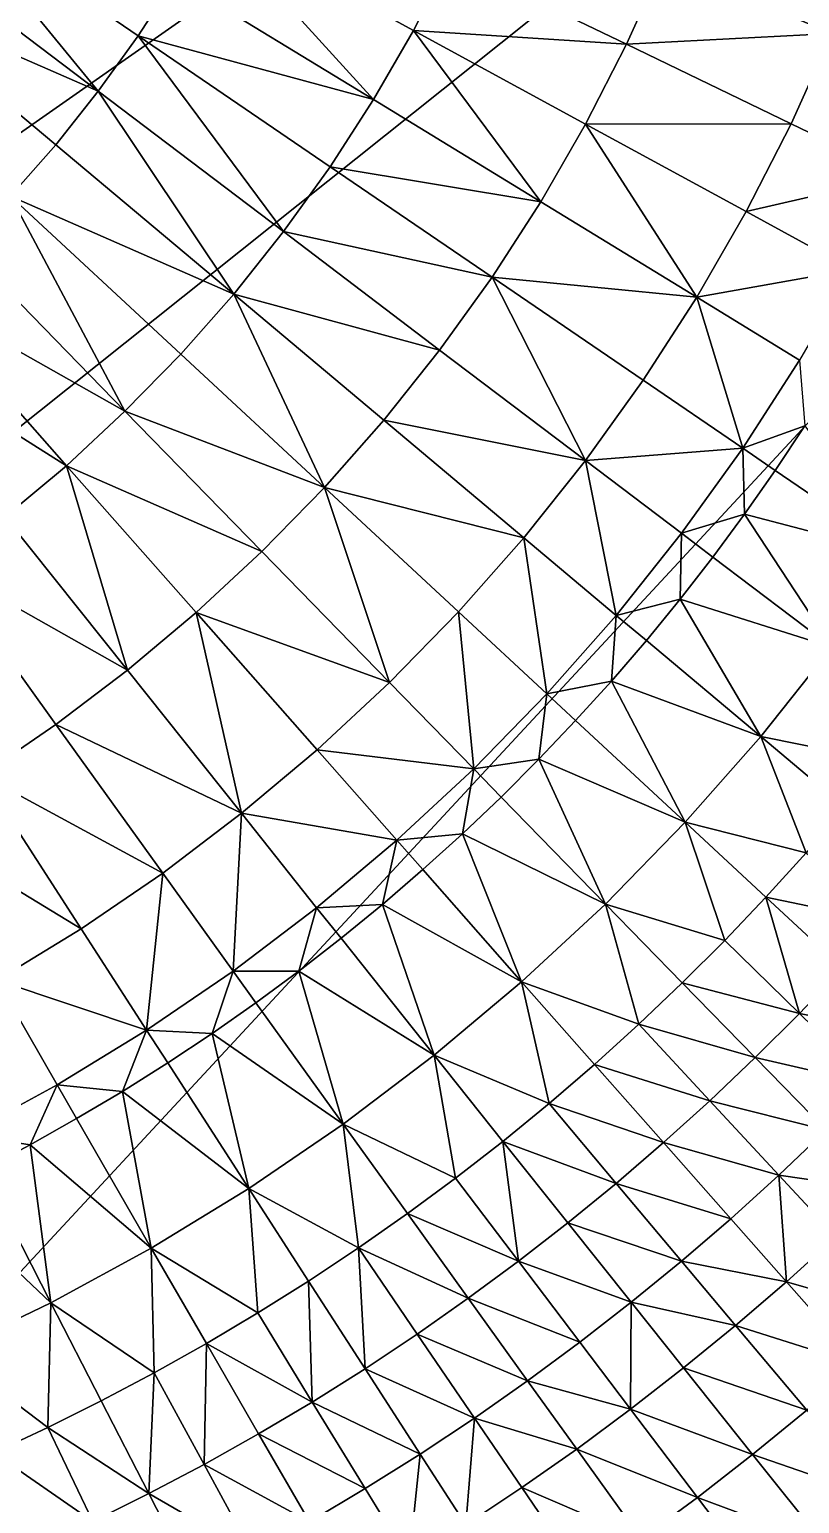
# Model space of a CAD drawing. Header units: millimetres. Extents: x -3250 to 8000, y -3250 to 3250.
# Drawn here: x 789 to 1382, y -1725 to -590 of the extents above; entities that cross this region are included whole.
import ezdxf

# ---------------------------------------------------------------- set-up
doc = ezdxf.new("R2010")
doc.units = ezdxf.units.MM
doc.header["$MEASUREMENT"] = 0
doc.layers.add('MESH_3D', color=2, linetype='CONTINUOUS')

msp = doc.modelspace()

# ---------------------------------------------------------------- linework, layer by layer
at = {"layer": 'MESH_3D'}
for points in [[(2150.5, 2436.8, 32500), (-3128.5, 880.2, 32500), (-2326.6, -2269.3, 32500)], [(2150.5, 2436.8, 32500), (-2326.6, -2269.3, 32500), (3105.6, 958, 32500)], [(3105.6, 958, 32500), (-2326.6, -2269.3, 32500), (-1962.4, -2590.7, 32500)], [(3105.6, 958, 32500), (-1962.4, -2590.7, 32500), (-1625, -2814.6, 32500)], [(3105.6, 958, 32500), (-1625, -2814.6, 32500), (-723.2, -3168.5, 32500)], [(3105.6, 958, 32500), (-723.2, -3168.5, 32500), (1410.1, -2928.1, 32500)], [(841.7, -637.5, -1133), (697.5, -528.3, -1170.9), (722.9, -492.9, -1170.9)], [(872.4, -594.8, -1133), (841.7, -637.5, -1133), (722.9, -492.9, -1170.9)], [(901, -550.6, -1133), (872.4, -594.8, -1133), (722.9, -492.9, -1170.9)], [(1053.7, -643.9, -1086.9), (901, -550.6, -1133), (927.3, -505, -1133)], [(1084.5, -590.6, -1086.9), (1053.7, -643.9, -1086.9), (927.3, -505, -1133)], [(1112.6, -535.8, -1086.9), (1084.5, -590.6, -1086.9), (927.3, -505, -1133)], [(1434.7, -522.2, -989.8), (1406.9, -593.1, -989.8), (1277.1, -538.3, -1040.3)], [(841.7, -637.5, -1133), (670.3, -562.4, -1170.9), (697.5, -528.3, -1170.9)], [(1248.6, -601.3, -1040.3), (1084.5, -590.6, -1086.9), (1112.6, -535.8, -1086.9)], [(1277.1, -538.3, -1040.3), (1248.6, -601.3, -1040.3), (1112.6, -535.8, -1086.9)], [(1406.9, -593.1, -989.8), (1248.6, -601.3, -1040.3), (1277.1, -538.3, -1040.3)], [(1053.7, -643.9, -1086.9), (872.4, -594.8, -1133), (901, -550.6, -1133)], [(808.9, -678.7, -1133), (774, -718.2, -1133), (670.3, -562.4, -1170.9)], [(841.7, -637.5, -1133), (808.9, -678.7, -1133), (670.3, -562.4, -1170.9)], [(984.3, -745.6, -1086.9), (841.7, -637.5, -1133), (872.4, -594.8, -1133)], [(1020.3, -695.6, -1086.9), (984.3, -745.6, -1086.9), (872.4, -594.8, -1133)], [(1053.7, -643.9, -1086.9), (1020.3, -695.6, -1086.9), (872.4, -594.8, -1133)], [(1182.6, -722.7, -1040.3), (1053.7, -643.9, -1086.9), (1084.5, -590.6, -1086.9)], [(1217.1, -662.8, -1040.3), (1182.6, -722.7, -1040.3), (1084.5, -590.6, -1086.9)], [(1248.6, -601.3, -1040.3), (1217.1, -662.8, -1040.3), (1084.5, -590.6, -1086.9)], [(1375.6, -662.5, -989.8), (1217.1, -662.8, -1040.3), (1248.6, -601.3, -1040.3)], [(1406.9, -593.1, -989.8), (1375.6, -662.5, -989.8), (1248.6, -601.3, -1040.3)], [(1459.4, -702.8, -952.1), (1375.6, -662.5, -989.8), (1406.9, -593.1, -989.8)], [(946, -793.8, -1086.9), (808.9, -678.7, -1133), (841.7, -637.5, -1133)], [(984.3, -745.6, -1086.9), (946, -793.8, -1086.9), (841.7, -637.5, -1133)], [(1182.6, -722.7, -1040.3), (1020.3, -695.6, -1086.9), (1053.7, -643.9, -1086.9)], [(1302.8, -796.1, -989.8), (1182.6, -722.7, -1040.3), (1217.1, -662.8, -1040.3)], [(1375.6, -662.5, -989.8), (1340.9, -730.2, -989.8), (1217.1, -662.8, -1040.3)], [(1340.9, -730.2, -989.8), (1302.8, -796.1, -989.8), (1217.1, -662.8, -1040.3)], [(1459.4, -702.8, -952.1), (1340.9, -730.2, -989.8), (1375.6, -662.5, -989.8)], [(946, -793.8, -1086.9), (774, -718.2, -1133), (808.9, -678.7, -1133)], [(1145.1, -780.7, -1040.3), (984.3, -745.6, -1086.9), (1020.3, -695.6, -1086.9)], [(1182.6, -722.7, -1040.3), (1145.1, -780.7, -1040.3), (1020.3, -695.6, -1086.9)], [(1459.4, -702.8, -952.1), (1422.5, -774.7, -952.1), (1340.9, -730.2, -989.8)], [(862.2, -884, -1086.9), (737.3, -755.9, -1133), (774, -718.2, -1133)], [(905.2, -839.9, -1086.9), (862.2, -884, -1086.9), (774, -718.2, -1133)], [(946, -793.8, -1086.9), (905.2, -839.9, -1086.9), (774, -718.2, -1133)], [(1302.8, -796.1, -989.8), (1145.1, -780.7, -1040.3), (1182.6, -722.7, -1040.3)], [(1422.5, -774.7, -952.1), (1302.8, -796.1, -989.8), (1340.9, -730.2, -989.8)], [(1104.7, -836.8, -1040.3), (946, -793.8, -1086.9), (984.3, -745.6, -1086.9)], [(1145.1, -780.7, -1040.3), (1104.7, -836.8, -1040.3), (984.3, -745.6, -1086.9)], [(862.2, -884, -1086.9), (698.7, -791.7, -1133), (737.3, -755.9, -1133)], [(1217.1, -921.9, -989.8), (1104.7, -836.8, -1040.3), (1145.1, -780.7, -1040.3)], [(1261.5, -860.1, -989.8), (1217.1, -921.9, -989.8), (1145.1, -780.7, -1040.3)], [(1302.8, -796.1, -989.8), (1261.5, -860.1, -989.8), (1145.1, -780.7, -1040.3)], [(1422.5, -774.7, -952.1), (1382.1, -844.6, -952.1), (1302.8, -796.1, -989.8)], [(817.1, -925.9, -1086.9), (658.3, -825.5, -1133), (698.7, -791.7, -1133)], [(862.2, -884, -1086.9), (817.1, -925.9, -1086.9), (698.7, -791.7, -1133)], [(1015.9, -942.6, -1040.3), (905.2, -839.9, -1086.9), (946, -793.8, -1086.9)], [(1061.7, -890.8, -1040.3), (1015.9, -942.6, -1040.3), (946, -793.8, -1086.9)], [(1104.7, -836.8, -1040.3), (1061.7, -890.8, -1040.3), (946, -793.8, -1086.9)], [(1338.3, -912.5, -952.1), (1261.5, -860.1, -989.8), (1302.8, -796.1, -989.8)], [(1382.1, -844.6, -952.1), (1338.3, -912.5, -952.1), (1302.8, -796.1, -989.8)], [(817.1, -925.9, -1086.9), (769.9, -965.4, -1086.9), (658.3, -825.5, -1133)], [(1015.9, -942.6, -1040.3), (862.2, -884, -1086.9), (905.2, -839.9, -1086.9)], [(1217.1, -921.9, -989.8), (1061.7, -890.8, -1040.3), (1104.7, -836.8, -1040.3)], [(1382.1, -844.6, -952.1), (1386, -895.2, -939.1), (1338.3, -912.5, -952.1)], [(1338.3, -912.5, -952.1), (1217.1, -921.9, -989.8), (1261.5, -860.1, -989.8)], [(967.7, -992.1, -1040.3), (817.1, -925.9, -1086.9), (862.2, -884, -1086.9)], [(1015.9, -942.6, -1040.3), (967.7, -992.1, -1040.3), (862.2, -884, -1086.9)], [(1169.6, -981.4, -989.8), (1015.9, -942.6, -1040.3), (1061.7, -890.8, -1040.3)], [(1217.1, -921.9, -989.8), (1169.6, -981.4, -989.8), (1061.7, -890.8, -1040.3)], [(1338.3, -912.5, -952.1), (1386, -895.2, -939.1), (1363.3, -929.5, -939.1)], [(1458.4, -994.3, -885.2), (1363.3, -929.5, -939.1), (1386, -895.2, -939.1)], [(1338.3, -912.5, -952.1), (1291.2, -978, -952.1), (1217.1, -921.9, -989.8)], [(1338.3, -912.5, -952.1), (1339.7, -963.2, -939.1), (1291.2, -978, -952.1)], [(1338.3, -912.5, -952.1), (1363.3, -929.5, -939.1), (1339.7, -963.2, -939.1)], [(864.1, -1083.5, -1040.3), (769.9, -965.4, -1086.9), (817.1, -925.9, -1086.9)], [(917, -1039.1, -1040.3), (864.1, -1083.5, -1040.3), (817.1, -925.9, -1086.9)], [(967.7, -992.1, -1040.3), (917, -1039.1, -1040.3), (817.1, -925.9, -1086.9)], [(1240.8, -1041.2, -952.1), (1169.6, -981.4, -989.8), (1217.1, -921.9, -989.8)], [(1291.2, -978, -952.1), (1240.8, -1041.2, -952.1), (1217.1, -921.9, -989.8)], [(1458.4, -994.3, -885.2), (1339.7, -963.2, -939.1), (1363.3, -929.5, -939.1)], [(1066.1, -1093, -989.8), (967.7, -992.1, -1040.3), (1015.9, -942.6, -1040.3)], [(1119.2, -1038.5, -989.8), (1066.1, -1093, -989.8), (1015.9, -942.6, -1040.3)], [(1169.6, -981.4, -989.8), (1119.2, -1038.5, -989.8), (1015.9, -942.6, -1040.3)], [(1291.2, -978, -952.1), (1339.7, -963.2, -939.1), (1315.3, -996.3, -939.1)], [(1407, -1065.8, -885.2), (1315.3, -996.3, -939.1), (1339.7, -963.2, -939.1)], [(1458.4, -994.3, -885.2), (1407, -1065.8, -885.2), (1339.7, -963.2, -939.1)], [(864.1, -1083.5, -1040.3), (720.8, -1002.6, -1086.9), (769.9, -965.4, -1086.9)], [(1187.4, -1101.7, -952.1), (1119.2, -1038.5, -989.8), (1169.6, -981.4, -989.8)], [(1240.8, -1041.2, -952.1), (1187.4, -1101.7, -952.1), (1169.6, -981.4, -989.8)], [(1291.2, -978, -952.1), (1290, -1028.8, -939.1), (1240.8, -1041.2, -952.1)], [(1291.2, -978, -952.1), (1315.3, -996.3, -939.1), (1290, -1028.8, -939.1)], [(1066.1, -1093, -989.8), (917, -1039.1, -1040.3), (967.7, -992.1, -1040.3)], [(1407, -1065.8, -885.2), (1290, -1028.8, -939.1), (1315.3, -996.3, -939.1)], [(809, -1125.3, -1040.3), (751.9, -1164.2, -1040.3), (720.8, -1002.6, -1086.9)], [(864.1, -1083.5, -1040.3), (809, -1125.3, -1040.3), (720.8, -1002.6, -1086.9)], [(1240.8, -1041.2, -952.1), (1290, -1028.8, -939.1), (1264, -1060.6, -939.1)], [(1352.1, -1134.6, -885.2), (1264, -1060.6, -939.1), (1290, -1028.8, -939.1)], [(1407, -1065.8, -885.2), (1352.1, -1134.6, -885.2), (1290, -1028.8, -939.1)], [(952, -1193.7, -989.8), (864.1, -1083.5, -1040.3), (917, -1039.1, -1040.3)], [(1010.3, -1144.8, -989.8), (952, -1193.7, -989.8), (917, -1039.1, -1040.3)], [(1066.1, -1093, -989.8), (1010.3, -1144.8, -989.8), (917, -1039.1, -1040.3)], [(1131, -1159.5, -952.1), (1066.1, -1093, -989.8), (1119.2, -1038.5, -989.8)], [(1187.4, -1101.7, -952.1), (1131, -1159.5, -952.1), (1119.2, -1038.5, -989.8)], [(1240.8, -1041.2, -952.1), (1237.1, -1091.8, -939.1), (1187.4, -1101.7, -952.1)], [(1240.8, -1041.2, -952.1), (1264, -1060.6, -939.1), (1237.1, -1091.8, -939.1)], [(1352.1, -1134.6, -885.2), (1237.1, -1091.8, -939.1), (1264, -1060.6, -939.1)], [(1407, -1065.8, -885.2), (1446.4, -1153.5, -840.8), (1352.1, -1134.6, -885.2)], [(952, -1193.7, -989.8), (809, -1125.3, -1040.3), (864.1, -1083.5, -1040.3)], [(1131, -1159.5, -952.1), (1010.3, -1144.8, -989.8), (1066.1, -1093, -989.8)], [(1187.4, -1101.7, -952.1), (1237.1, -1091.8, -939.1), (1209.5, -1122.3, -939.1)], [(1293.9, -1200.6, -885.2), (1209.5, -1122.3, -939.1), (1237.1, -1091.8, -939.1)], [(1352.1, -1134.6, -885.2), (1293.9, -1200.6, -885.2), (1237.1, -1091.8, -939.1)], [(1187.4, -1101.7, -952.1), (1181.2, -1152.1, -939.1), (1131, -1159.5, -952.1)], [(1187.4, -1101.7, -952.1), (1209.5, -1122.3, -939.1), (1181.2, -1152.1, -939.1)], [(1293.9, -1200.6, -885.2), (1181.2, -1152.1, -939.1), (1209.5, -1122.3, -939.1)], [(891.3, -1239.7, -989.8), (751.9, -1164.2, -1040.3), (809, -1125.3, -1040.3)], [(952, -1193.7, -989.8), (891.3, -1239.7, -989.8), (809, -1125.3, -1040.3)], [(1352.1, -1134.6, -885.2), (1387.1, -1224.1, -840.8), (1293.9, -1200.6, -885.2)], [(1352.1, -1134.6, -885.2), (1417.2, -1189.2, -840.8), (1387.1, -1224.1, -840.8)], [(1352.1, -1134.6, -885.2), (1446.4, -1153.5, -840.8), (1417.2, -1189.2, -840.8)], [(1071.8, -1214.5, -952.1), (952, -1193.7, -989.8), (1010.3, -1144.8, -989.8)], [(1131, -1159.5, -952.1), (1071.8, -1214.5, -952.1), (1010.3, -1144.8, -989.8)], [(1131, -1159.5, -952.1), (1181.2, -1152.1, -939.1), (1152.1, -1181.2, -939.1)], [(1232.4, -1263.6, -885.2), (1152.1, -1181.2, -939.1), (1181.2, -1152.1, -939.1)], [(1293.9, -1200.6, -885.2), (1232.4, -1263.6, -885.2), (1181.2, -1152.1, -939.1)], [(828.4, -1282.6, -989.8), (692.9, -1200.2, -1040.3), (751.9, -1164.2, -1040.3)], [(891.3, -1239.7, -989.8), (828.4, -1282.6, -989.8), (751.9, -1164.2, -1040.3)], [(1131, -1159.5, -952.1), (1122.3, -1209.5, -939.1), (1071.8, -1214.5, -952.1)], [(1131, -1159.5, -952.1), (1152.1, -1181.2, -939.1), (1122.3, -1209.5, -939.1)], [(1232.4, -1263.6, -885.2), (1122.3, -1209.5, -939.1), (1152.1, -1181.2, -939.1)], [(828.4, -1282.6, -989.8), (763.4, -1322.3, -989.8), (692.9, -1200.2, -1040.3)], [(945.5, -1315.2, -952.1), (891.3, -1239.7, -989.8), (952, -1193.7, -989.8)], [(1009.9, -1266.4, -952.1), (945.5, -1315.2, -952.1), (952, -1193.7, -989.8)], [(1071.8, -1214.5, -952.1), (1009.9, -1266.4, -952.1), (952, -1193.7, -989.8)], [(1293.9, -1200.6, -885.2), (1324.4, -1291.7, -840.8), (1232.4, -1263.6, -885.2)], [(1293.9, -1200.6, -885.2), (1356.1, -1258.3, -840.8), (1324.4, -1291.7, -840.8)], [(1293.9, -1200.6, -885.2), (1387.1, -1224.1, -840.8), (1356.1, -1258.3, -840.8)], [(1071.8, -1214.5, -952.1), (1060.6, -1264, -939.1), (1009.9, -1266.4, -952.1)], [(1071.8, -1214.5, -952.1), (1091.8, -1237.1, -939.1), (1060.6, -1264, -939.1)], [(1071.8, -1214.5, -952.1), (1122.3, -1209.5, -939.1), (1091.8, -1237.1, -939.1)], [(1167.9, -1323.4, -885.2), (1091.8, -1237.1, -939.1), (1122.3, -1209.5, -939.1)], [(1232.4, -1263.6, -885.2), (1167.9, -1323.4, -885.2), (1122.3, -1209.5, -939.1)], [(1447.4, -1277.3, -794.3), (1356.1, -1258.3, -840.8), (1387.1, -1224.1, -840.8)], [(1167.9, -1323.4, -885.2), (1060.6, -1264, -939.1), (1091.8, -1237.1, -939.1)], [(878.8, -1360.7, -952.1), (828.4, -1282.6, -989.8), (891.3, -1239.7, -989.8)], [(945.5, -1315.2, -952.1), (878.8, -1360.7, -952.1), (891.3, -1239.7, -989.8)], [(1381.9, -1347.9, -794.3), (1324.4, -1291.7, -840.8), (1356.1, -1258.3, -840.8)], [(1415.1, -1313, -794.3), (1381.9, -1347.9, -794.3), (1356.1, -1258.3, -840.8)], [(1447.4, -1277.3, -794.3), (1415.1, -1313, -794.3), (1356.1, -1258.3, -840.8)], [(1009.9, -1266.4, -952.1), (996.3, -1315.3, -939.1), (945.5, -1315.2, -952.1)], [(1009.9, -1266.4, -952.1), (1028.8, -1290, -939.1), (996.3, -1315.3, -939.1)], [(1009.9, -1266.4, -952.1), (1060.6, -1264, -939.1), (1028.8, -1290, -939.1)], [(1100.5, -1380, -885.2), (1028.8, -1290, -939.1), (1060.6, -1264, -939.1)], [(1167.9, -1323.4, -885.2), (1100.5, -1380, -885.2), (1060.6, -1264, -939.1)], [(1232.4, -1263.6, -885.2), (1258.3, -1356.1, -840.8), (1167.9, -1323.4, -885.2)], [(1232.4, -1263.6, -885.2), (1291.7, -1324.4, -840.8), (1258.3, -1356.1, -840.8)], [(1232.4, -1263.6, -885.2), (1324.4, -1291.7, -840.8), (1291.7, -1324.4, -840.8)], [(878.8, -1360.7, -952.1), (763.4, -1322.3, -989.8), (828.4, -1282.6, -989.8)], [(1100.5, -1380, -885.2), (996.3, -1315.3, -939.1), (1028.8, -1290, -939.1)], [(1381.9, -1347.9, -794.3), (1291.7, -1324.4, -840.8), (1324.4, -1291.7, -840.8)], [(945.5, -1315.2, -952.1), (929.5, -1363.3, -939.1), (878.8, -1360.7, -952.1)], [(945.5, -1315.2, -952.1), (963.2, -1339.7, -939.1), (929.5, -1363.3, -939.1)], [(945.5, -1315.2, -952.1), (996.3, -1315.3, -939.1), (963.2, -1339.7, -939.1)], [(1030.4, -1433.1, -885.2), (963.2, -1339.7, -939.1), (996.3, -1315.3, -939.1)], [(1100.5, -1380, -885.2), (1030.4, -1433.1, -885.2), (996.3, -1315.3, -939.1)], [(1472.4, -1366.2, -744.3), (1381.9, -1347.9, -794.3), (1415.1, -1313, -794.3)], [(809.9, -1402.8, -952.1), (739, -1441.4, -952.1), (763.4, -1322.3, -989.8)], [(878.8, -1360.7, -952.1), (809.9, -1402.8, -952.1), (763.4, -1322.3, -989.8)], [(1167.9, -1323.4, -885.2), (1189.2, -1417.2, -840.8), (1100.5, -1380, -885.2)], [(1167.9, -1323.4, -885.2), (1224.1, -1387.1, -840.8), (1189.2, -1417.2, -840.8)], [(1167.9, -1323.4, -885.2), (1258.3, -1356.1, -840.8), (1224.1, -1387.1, -840.8)], [(1347.9, -1381.9, -794.3), (1258.3, -1356.1, -840.8), (1291.7, -1324.4, -840.8)], [(1381.9, -1347.9, -794.3), (1347.9, -1381.9, -794.3), (1291.7, -1324.4, -840.8)], [(1030.4, -1433.1, -885.2), (929.5, -1363.3, -939.1), (963.2, -1339.7, -939.1)], [(1437.9, -1402.5, -744.3), (1347.9, -1381.9, -794.3), (1381.9, -1347.9, -794.3)], [(1472.4, -1366.2, -744.3), (1437.9, -1402.5, -744.3), (1381.9, -1347.9, -794.3)], [(878.8, -1360.7, -952.1), (860.4, -1407.9, -939.1), (809.9, -1402.8, -952.1)], [(878.8, -1360.7, -952.1), (895.2, -1386, -939.1), (860.4, -1407.9, -939.1)], [(878.8, -1360.7, -952.1), (929.5, -1363.3, -939.1), (895.2, -1386, -939.1)], [(1313, -1415.1, -794.3), (1224.1, -1387.1, -840.8), (1258.3, -1356.1, -840.8)], [(1347.9, -1381.9, -794.3), (1313, -1415.1, -794.3), (1258.3, -1356.1, -840.8)], [(957.6, -1482.7, -885.2), (895.2, -1386, -939.1), (929.5, -1363.3, -939.1)], [(1030.4, -1433.1, -885.2), (957.6, -1482.7, -885.2), (929.5, -1363.3, -939.1)], [(1100.5, -1380, -885.2), (1117, -1474.7, -840.8), (1030.4, -1433.1, -885.2)], [(1100.5, -1380, -885.2), (1153.5, -1446.4, -840.8), (1117, -1474.7, -840.8)], [(1100.5, -1380, -885.2), (1189.2, -1417.2, -840.8), (1153.5, -1446.4, -840.8)], [(1402.5, -1437.9, -744.3), (1313, -1415.1, -794.3), (1347.9, -1381.9, -794.3)], [(1437.9, -1402.5, -744.3), (1402.5, -1437.9, -744.3), (1347.9, -1381.9, -794.3)], [(957.6, -1482.7, -885.2), (860.4, -1407.9, -939.1), (895.2, -1386, -939.1)], [(1277.3, -1447.4, -794.3), (1189.2, -1417.2, -840.8), (1224.1, -1387.1, -840.8)], [(1313, -1415.1, -794.3), (1277.3, -1447.4, -794.3), (1224.1, -1387.1, -840.8)], [(809.9, -1402.8, -952.1), (789.1, -1449.1, -939.1), (739, -1441.4, -952.1)], [(809.9, -1402.8, -952.1), (825, -1428.9, -939.1), (789.1, -1449.1, -939.1)], [(809.9, -1402.8, -952.1), (860.4, -1407.9, -939.1), (825, -1428.9, -939.1)], [(882.5, -1528.6, -885.2), (825, -1428.9, -939.1), (860.4, -1407.9, -939.1)], [(957.6, -1482.7, -885.2), (882.5, -1528.6, -885.2), (860.4, -1407.9, -939.1)], [(1240.8, -1478.8, -794.3), (1153.5, -1446.4, -840.8), (1189.2, -1417.2, -840.8)], [(1277.3, -1447.4, -794.3), (1240.8, -1478.8, -794.3), (1189.2, -1417.2, -840.8)], [(1366.2, -1472.4, -744.3), (1277.3, -1447.4, -794.3), (1313, -1415.1, -794.3)], [(1402.5, -1437.9, -744.3), (1366.2, -1472.4, -744.3), (1313, -1415.1, -794.3)], [(882.5, -1528.6, -885.2), (789.1, -1449.1, -939.1), (825, -1428.9, -939.1)], [(739, -1441.4, -952.1), (789.1, -1449.1, -939.1), (752.7, -1468.3, -939.1)], [(1030.4, -1433.1, -885.2), (1042.1, -1528.5, -840.8), (957.6, -1482.7, -885.2)], [(1030.4, -1433.1, -885.2), (1079.9, -1502.1, -840.8), (1042.1, -1528.5, -840.8)], [(1030.4, -1433.1, -885.2), (1117, -1474.7, -840.8), (1079.9, -1502.1, -840.8)], [(1447.7, -1484.3, -698.4), (1366.2, -1472.4, -744.3), (1402.5, -1437.9, -744.3)], [(805.2, -1570.7, -885.2), (752.7, -1468.3, -939.1), (789.1, -1449.1, -939.1)], [(882.5, -1528.6, -885.2), (805.2, -1570.7, -885.2), (789.1, -1449.1, -939.1)], [(1165.6, -1538.8, -794.3), (1117, -1474.7, -840.8), (1153.5, -1446.4, -840.8)], [(1203.6, -1509.2, -794.3), (1165.6, -1538.8, -794.3), (1153.5, -1446.4, -840.8)], [(1240.8, -1478.8, -794.3), (1203.6, -1509.2, -794.3), (1153.5, -1446.4, -840.8)], [(1329, -1506, -744.3), (1240.8, -1478.8, -794.3), (1277.3, -1447.4, -794.3)], [(1366.2, -1472.4, -744.3), (1329, -1506, -744.3), (1277.3, -1447.4, -794.3)], [(805.2, -1570.7, -885.2), (715.9, -1486.6, -939.1), (752.7, -1468.3, -939.1)], [(1165.6, -1538.8, -794.3), (1079.9, -1502.1, -840.8), (1117, -1474.7, -840.8)], [(1371.9, -1554.6, -698.4), (1329, -1506, -744.3), (1366.2, -1472.4, -744.3)], [(1410.3, -1519.9, -698.4), (1371.9, -1554.6, -698.4), (1366.2, -1472.4, -744.3)], [(1447.7, -1484.3, -698.4), (1410.3, -1519.9, -698.4), (1366.2, -1472.4, -744.3)], [(805.2, -1570.7, -885.2), (726, -1608.9, -885.2), (715.9, -1486.6, -939.1)], [(957.6, -1482.7, -885.2), (964.7, -1578.6, -840.8), (882.5, -1528.6, -885.2)], [(957.6, -1482.7, -885.2), (1003.7, -1554, -840.8), (964.7, -1578.6, -840.8)], [(957.6, -1482.7, -885.2), (1042.1, -1528.5, -840.8), (1003.7, -1554, -840.8)], [(1291.1, -1538.7, -744.3), (1203.6, -1509.2, -794.3), (1240.8, -1478.8, -794.3)], [(1329, -1506, -744.3), (1291.1, -1538.7, -744.3), (1240.8, -1478.8, -794.3)], [(1126.8, -1567.3, -794.3), (1042.1, -1528.5, -840.8), (1079.9, -1502.1, -840.8)], [(1165.6, -1538.8, -794.3), (1126.8, -1567.3, -794.3), (1079.9, -1502.1, -840.8)], [(1252.3, -1570.4, -744.3), (1165.6, -1538.8, -794.3), (1203.6, -1509.2, -794.3)], [(1291.1, -1538.7, -744.3), (1252.3, -1570.4, -744.3), (1203.6, -1509.2, -794.3)], [(1371.9, -1554.6, -698.4), (1291.1, -1538.7, -744.3), (1329, -1506, -744.3)], [(1468.3, -1582.4, -630.5), (1371.9, -1554.6, -698.4), (1410.3, -1519.9, -698.4)], [(882.5, -1528.6, -885.2), (884.8, -1624.7, -840.8), (805.2, -1570.7, -885.2)], [(882.5, -1528.6, -885.2), (925, -1602.1, -840.8), (884.8, -1624.7, -840.8)], [(882.5, -1528.6, -885.2), (964.7, -1578.6, -840.8), (925, -1602.1, -840.8)], [(1047.3, -1621.6, -794.3), (1003.7, -1554, -840.8), (1042.1, -1528.5, -840.8)], [(1087.4, -1595, -794.3), (1047.3, -1621.6, -794.3), (1042.1, -1528.5, -840.8)], [(1126.8, -1567.3, -794.3), (1087.4, -1595, -794.3), (1042.1, -1528.5, -840.8)], [(1212.8, -1601.1, -744.3), (1126.8, -1567.3, -794.3), (1165.6, -1538.8, -794.3)], [(1252.3, -1570.4, -744.3), (1212.8, -1601.1, -744.3), (1165.6, -1538.8, -794.3)], [(1332.7, -1588.3, -698.4), (1252.3, -1570.4, -744.3), (1291.1, -1538.7, -744.3)], [(1371.9, -1554.6, -698.4), (1332.7, -1588.3, -698.4), (1291.1, -1538.7, -744.3)], [(1006.6, -1647.2, -794.3), (964.7, -1578.6, -840.8), (1003.7, -1554, -840.8)], [(1047.3, -1621.6, -794.3), (1006.6, -1647.2, -794.3), (1003.7, -1554, -840.8)], [(1428.4, -1618.5, -630.5), (1332.7, -1588.3, -698.4), (1371.9, -1554.6, -698.4)], [(1468.3, -1582.4, -630.5), (1428.4, -1618.5, -630.5), (1371.9, -1554.6, -698.4)], [(805.2, -1570.7, -885.2), (802.7, -1666.8, -840.8), (726, -1608.9, -885.2)], [(805.2, -1570.7, -885.2), (844, -1646.3, -840.8), (802.7, -1666.8, -840.8)], [(805.2, -1570.7, -885.2), (884.8, -1624.7, -840.8), (844, -1646.3, -840.8)], [(1172.5, -1630.8, -744.3), (1087.4, -1595, -794.3), (1126.8, -1567.3, -794.3)], [(1212.8, -1601.1, -744.3), (1172.5, -1630.8, -744.3), (1126.8, -1567.3, -794.3)], [(1251.9, -1652.8, -698.4), (1212.8, -1601.1, -744.3), (1252.3, -1570.4, -744.3)], [(1292.7, -1621, -698.4), (1251.9, -1652.8, -698.4), (1252.3, -1570.4, -744.3)], [(1332.7, -1588.3, -698.4), (1292.7, -1621, -698.4), (1252.3, -1570.4, -744.3)], [(1006.6, -1647.2, -794.3), (925, -1602.1, -840.8), (964.7, -1578.6, -840.8)], [(1387.6, -1653.6, -630.5), (1292.7, -1621, -698.4), (1332.7, -1588.3, -698.4)], [(1428.4, -1618.5, -630.5), (1387.6, -1653.6, -630.5), (1332.7, -1588.3, -698.4)], [(1131.5, -1659.6, -744.3), (1047.3, -1621.6, -794.3), (1087.4, -1595, -794.3)], [(1172.5, -1630.8, -744.3), (1131.5, -1659.6, -744.3), (1087.4, -1595, -794.3)], [(726, -1608.9, -885.2), (802.7, -1666.8, -840.8), (760.9, -1686.3, -840.8)], [(923.2, -1695.3, -794.3), (884.8, -1624.7, -840.8), (925, -1602.1, -840.8)], [(965.2, -1671.8, -794.3), (923.2, -1695.3, -794.3), (925, -1602.1, -840.8)], [(1006.6, -1647.2, -794.3), (965.2, -1671.8, -794.3), (925, -1602.1, -840.8)], [(1251.9, -1652.8, -698.4), (1172.5, -1630.8, -744.3), (1212.8, -1601.1, -744.3)], [(1089.7, -1687.3, -744.3), (1006.6, -1647.2, -794.3), (1047.3, -1621.6, -794.3)], [(1131.5, -1659.6, -744.3), (1089.7, -1687.3, -744.3), (1047.3, -1621.6, -794.3)], [(1345.9, -1687.7, -630.5), (1251.9, -1652.8, -698.4), (1292.7, -1621, -698.4)], [(1387.6, -1653.6, -630.5), (1345.9, -1687.7, -630.5), (1292.7, -1621, -698.4)], [(880.7, -1717.8, -794.3), (844, -1646.3, -840.8), (884.8, -1624.7, -840.8)], [(923.2, -1695.3, -794.3), (880.7, -1717.8, -794.3), (884.8, -1624.7, -840.8)], [(1210.3, -1683.5, -698.4), (1131.5, -1659.6, -744.3), (1172.5, -1630.8, -744.3)], [(1251.9, -1652.8, -698.4), (1210.3, -1683.5, -698.4), (1172.5, -1630.8, -744.3)], [(880.7, -1717.8, -794.3), (802.7, -1666.8, -840.8), (844, -1646.3, -840.8)], [(1047.3, -1713.9, -744.3), (965.2, -1671.8, -794.3), (1006.6, -1647.2, -794.3)], [(1089.7, -1687.3, -744.3), (1047.3, -1713.9, -744.3), (1006.6, -1647.2, -794.3)], [(1303.4, -1720.7, -630.5), (1210.3, -1683.5, -698.4), (1251.9, -1652.8, -698.4)], [(1345.9, -1687.7, -630.5), (1303.4, -1720.7, -630.5), (1251.9, -1652.8, -698.4)], [(1444.7, -1721.8, -547.3), (1345.9, -1687.7, -630.5), (1387.6, -1653.6, -630.5)], [(837.6, -1739.2, -794.3), (760.9, -1686.3, -840.8), (802.7, -1666.8, -840.8)], [(880.7, -1717.8, -794.3), (837.6, -1739.2, -794.3), (802.7, -1666.8, -840.8)], [(1124.9, -1741.7, -698.4), (1089.7, -1687.3, -744.3), (1131.5, -1659.6, -744.3)], [(1168, -1713.1, -698.4), (1124.9, -1741.7, -698.4), (1131.5, -1659.6, -744.3)], [(1210.3, -1683.5, -698.4), (1168, -1713.1, -698.4), (1131.5, -1659.6, -744.3)], [(1004.3, -1739.5, -744.3), (923.2, -1695.3, -794.3), (965.2, -1671.8, -794.3)], [(1047.3, -1713.9, -744.3), (1004.3, -1739.5, -744.3), (965.2, -1671.8, -794.3)], [(793.9, -1759.6, -794.3), (718.6, -1704.7, -840.8), (760.9, -1686.3, -840.8)], [(837.6, -1739.2, -794.3), (793.9, -1759.6, -794.3), (760.9, -1686.3, -840.8)], [(1081.1, -1769.2, -698.4), (1047.3, -1713.9, -744.3), (1089.7, -1687.3, -744.3)], [(1124.9, -1741.7, -698.4), (1081.1, -1769.2, -698.4), (1089.7, -1687.3, -744.3)], [(1260.1, -1752.7, -630.5), (1168, -1713.1, -698.4), (1210.3, -1683.5, -698.4)], [(1303.4, -1720.7, -630.5), (1260.1, -1752.7, -630.5), (1210.3, -1683.5, -698.4)], [(1401.4, -1757.3, -547.3), (1303.4, -1720.7, -630.5), (1345.9, -1687.7, -630.5)], [(1444.7, -1721.8, -547.3), (1401.4, -1757.3, -547.3), (1345.9, -1687.7, -630.5)], [(960.6, -1764, -744.3), (880.7, -1717.8, -794.3), (923.2, -1695.3, -794.3)], [(1004.3, -1739.5, -744.3), (960.6, -1764, -744.3), (923.2, -1695.3, -794.3)], [(793.9, -1759.6, -794.3), (749.8, -1778.8, -794.3), (718.6, -1704.7, -840.8)], [(1081.1, -1769.2, -698.4), (1004.3, -1739.5, -744.3), (1047.3, -1713.9, -744.3)], [(1216, -1783.6, -630.5), (1124.9, -1741.7, -698.4), (1168, -1713.1, -698.4)], [(1260.1, -1752.7, -630.5), (1216, -1783.6, -630.5), (1168, -1713.1, -698.4)], [(916.3, -1787.4, -744.3), (837.6, -1739.2, -794.3), (880.7, -1717.8, -794.3)], [(960.6, -1764, -744.3), (916.3, -1787.4, -744.3), (880.7, -1717.8, -794.3)], [(1357.1, -1791.7, -547.3), (1260.1, -1752.7, -630.5), (1303.4, -1720.7, -630.5)], [(1401.4, -1757.3, -547.3), (1357.1, -1791.7, -547.3), (1303.4, -1720.7, -630.5)]]:
    msp.add_3dface(points, dxfattribs=at)

doc.saveas('drawing.dxf')
